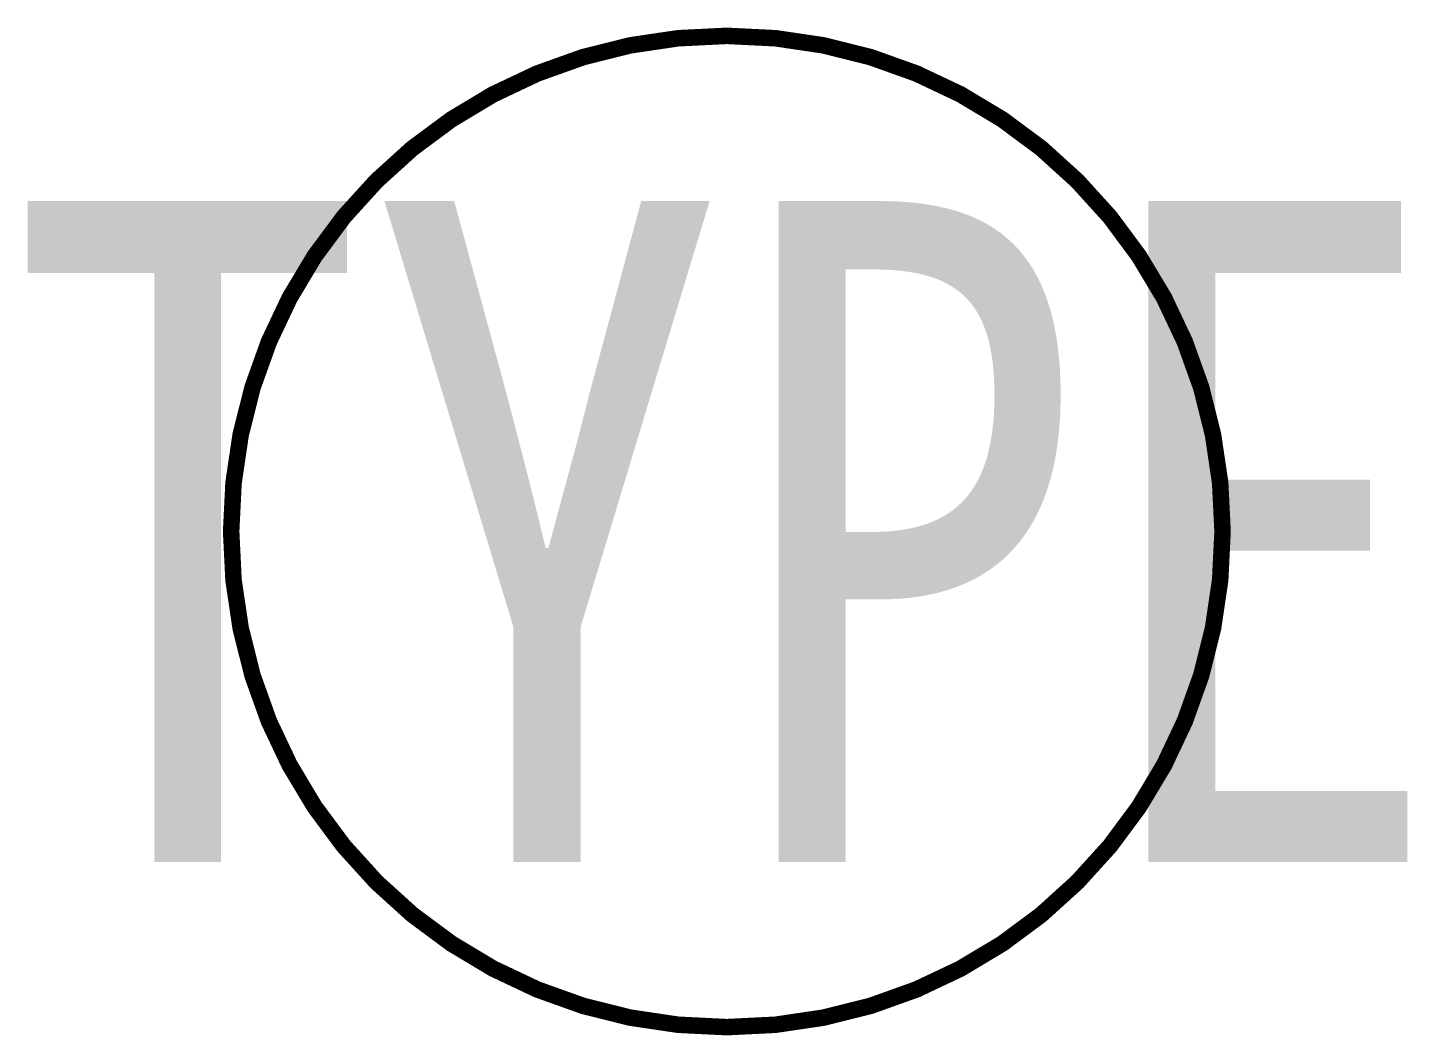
# Model space of a CAD drawing. Header units: inches. Extents: x -4.23 to 4.12, y -6.05 to 0.05.
import ezdxf
from ezdxf.enums import TextEntityAlignment as Align

# ---------------------------------------------------------------- set-up
doc = ezdxf.new("R2010")
doc.units = ezdxf.units.IN
doc.header["$MEASUREMENT"] = 0
doc.styles.add('HZ', font='', dxfattribs={"width": 0.75})
doc.styles.get('HZ').set_extended_font_data('SimSun')

msp = doc.modelspace()

# ---------------------------------------------------------------- linework, layer by layer
at = {"const_width": 0.1}
msp.add_lwpolyline([(-3, -3, 1), (3, -3, 1)], format="xyb", close=True, dxfattribs=at)

# ---------------------------------------------------------------- texts
at = {"style": 'HZ', "width": 0.8}
msp.add_attdef('TYPE', text='Ⅰ', height=4, dxfattribs=at).set_placement((0, -3), align=Align.MIDDLE_CENTER)

doc.saveas('drawing.dxf')
